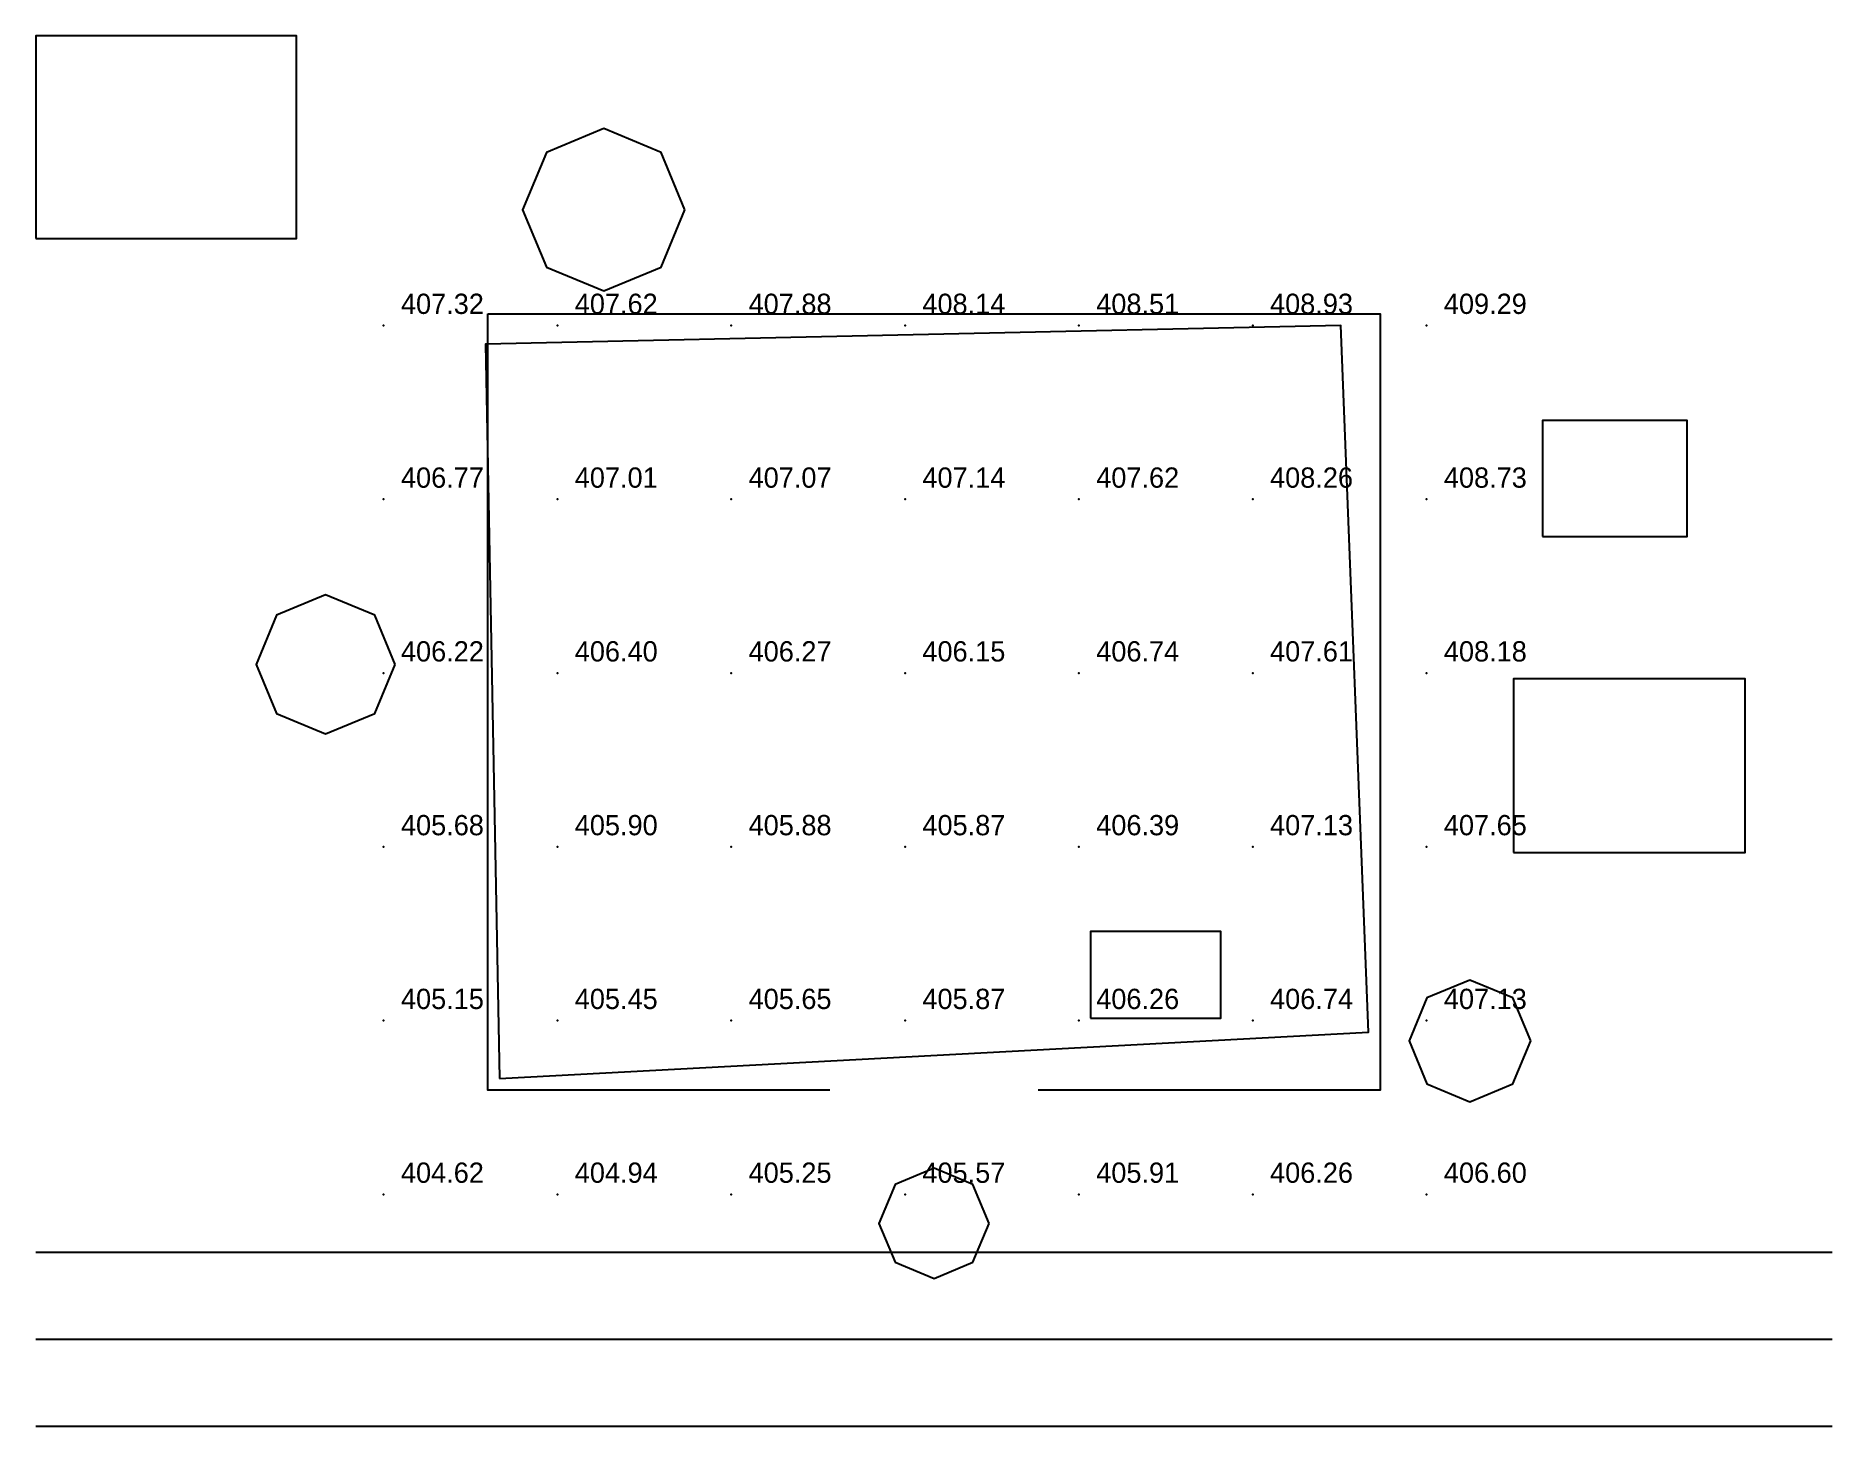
# Model space of a CAD drawing. Header units: metres. Extents: x 4512284 to 4512346, y 6178388 to 6178436.
import ezdxf

# ---------------------------------------------------------------- set-up
doc = ezdxf.new("R2010")
doc.units = ezdxf.units.M

msp = doc.modelspace()

# ---------------------------------------------------------------- linework, layer by layer
at = {"layer": 'ВЫСОТНЫЕ ОТМЕТКИ'}
for p in [(4512296, 6178426, 407.32), (4512302, 6178426, 407.62), (4512308, 6178426, 407.88), (4512314, 6178426, 408.14), (4512320, 6178426, 408.51), (4512326, 6178426, 408.93), (4512332, 6178426, 409.29), (4512296, 6178420, 406.77), (4512302, 6178420, 407.01), (4512308, 6178420, 407.07), (4512314, 6178420, 407.14), (4512320, 6178420, 407.62), (4512326, 6178420, 408.26), (4512332, 6178420, 408.73), (4512296, 6178414, 406.22), (4512302, 6178414, 406.4), (4512308, 6178414, 406.27), (4512314, 6178414, 406.15), (4512320, 6178414, 406.74), (4512326, 6178414, 407.61), (4512332, 6178414, 408.18), (4512296, 6178408, 405.68), (4512302, 6178408, 405.9), (4512308, 6178408, 405.88), (4512314, 6178408, 405.87), (4512320, 6178408, 406.39), (4512326, 6178408, 407.13), (4512332, 6178408, 407.65), (4512296, 6178402, 405.15), (4512302, 6178402, 405.45), (4512308, 6178402, 405.65), (4512314, 6178402, 405.87), (4512320, 6178402, 406.26), (4512326, 6178402, 406.74), (4512332, 6178402, 407.13), (4512296, 6178396, 404.62), (4512302, 6178396, 404.94), (4512308, 6178396, 405.25), (4512314, 6178396, 405.57), (4512320, 6178396, 405.91), (4512326, 6178396, 406.26), (4512332, 6178396, 406.6)]:
    msp.add_point(p, dxfattribs=at)
at = {"layer": 'ГРАНИЦА УЧАСТКА'}
msp.add_lwpolyline([(4512300, 6178400), (4512330, 6178401.6), (4512329.04, 6178426), (4512299.52, 6178425.36)], close=True, dxfattribs=at)
at = {"layer": 'ДОРОГИ ПРОЕЗДЫ'}
for points in [[(4512284, 6178394), (4512346, 6178394)], [(4512284, 6178391), (4512346, 6178391)], [(4512284, 6178388), (4512346, 6178388)]]:
    msp.add_lwpolyline(points, dxfattribs=at)
at = {"layer": 'ЗЕЛЕНЫЕ НАСАЖДЕНИЯ'}
for points in [[(4512306.4, 6178430), (4512305.5799, 6178431.9799), (4512303.6, 6178432.8), (4512301.6201, 6178431.9799), (4512300.8, 6178430), (4512301.6201, 6178428.0201), (4512303.6, 6178427.2), (4512305.5799, 6178428.0201)], [(4512296.4, 6178414.3), (4512295.6971, 6178415.9971), (4512294, 6178416.7), (4512292.3029, 6178415.9971), (4512291.6, 6178414.3), (4512292.3029, 6178412.6029), (4512294, 6178411.9), (4512295.6971, 6178412.6029)], [(4512335.6, 6178401.3), (4512334.9849, 6178402.7849), (4512333.5, 6178403.4), (4512332.0151, 6178402.7849), (4512331.4, 6178401.3), (4512332.0151, 6178399.8151), (4512333.5, 6178399.2), (4512334.9849, 6178399.8151)], [(4512316.9, 6178395), (4512316.3435, 6178396.3435), (4512315, 6178396.9), (4512313.6565, 6178396.3435), (4512313.1, 6178395), (4512313.6565, 6178393.6565), (4512315, 6178393.1), (4512316.3435, 6178393.6565)]]:
    msp.add_lwpolyline(points, close=True, dxfattribs=at)
at = {"layer": 'ОГРАЖДЕНИЯ'}
for points in [[(4512299.6, 6178426.4), (4512330.4, 6178426.4), (4512330.4, 6178399.6), (4512318.6, 6178399.6)], [(4512311.4, 6178399.6), (4512299.6, 6178399.6), (4512299.6, 6178426.4)]]:
    msp.add_lwpolyline(points, dxfattribs=at)
at = {"layer": 'СУЩЕСТВУЮЩИЕ СТРОЕНИЯ'}
for points in [[(4512284, 6178429), (4512293, 6178429), (4512293, 6178436), (4512284, 6178436)], [(4512336, 6178418.72), (4512341, 6178418.72), (4512341, 6178422.72), (4512336, 6178422.72)], [(4512335, 6178407.8), (4512343, 6178407.8), (4512343, 6178413.8), (4512335, 6178413.8)], [(4512320.4, 6178402.08), (4512324.9, 6178402.08), (4512324.9, 6178405.08), (4512320.4, 6178405.08)]]:
    msp.add_lwpolyline(points, close=True, dxfattribs=at)

# ---------------------------------------------------------------- texts
at = {"layer": 'ВЫСОТНЫЕ ОТМЕТКИ'}
for s, p in [('407.32', (4512296.6, 6178426.4)), ('407.62', (4512302.6, 6178426.4)), ('407.88', (4512308.6, 6178426.4)), ('408.14', (4512314.6, 6178426.4)), ('408.51', (4512320.6, 6178426.4)), ('408.93', (4512326.6, 6178426.4)), ('409.29', (4512332.6, 6178426.4)), ('406.77', (4512296.6, 6178420.4)), ('407.01', (4512302.6, 6178420.4)), ('407.07', (4512308.6, 6178420.4)), ('407.14', (4512314.6, 6178420.4)), ('407.62', (4512320.6, 6178420.4)), ('408.26', (4512326.6, 6178420.4)), ('408.73', (4512332.6, 6178420.4)), ('406.22', (4512296.6, 6178414.4)), ('406.40', (4512302.6, 6178414.4)), ('406.27', (4512308.6, 6178414.4)), ('406.15', (4512314.6, 6178414.4)), ('406.74', (4512320.6, 6178414.4)), ('407.61', (4512326.6, 6178414.4)), ('408.18', (4512332.6, 6178414.4)), ('405.68', (4512296.6, 6178408.4)), ('405.90', (4512302.6, 6178408.4)), ('405.88', (4512308.6, 6178408.4)), ('405.87', (4512314.6, 6178408.4)), ('406.39', (4512320.6, 6178408.4)), ('407.13', (4512326.6, 6178408.4)), ('407.65', (4512332.6, 6178408.4)), ('405.15', (4512296.6, 6178402.4)), ('405.45', (4512302.6, 6178402.4)), ('405.65', (4512308.6, 6178402.4)), ('405.87', (4512314.6, 6178402.4)), ('406.26', (4512320.6, 6178402.4)), ('406.74', (4512326.6, 6178402.4)), ('407.13', (4512332.6, 6178402.4)), ('404.62', (4512296.6, 6178396.4)), ('404.94', (4512302.6, 6178396.4)), ('405.25', (4512308.6, 6178396.4)), ('405.57', (4512314.6, 6178396.4)), ('405.91', (4512320.6, 6178396.4)), ('406.26', (4512326.6, 6178396.4)), ('406.60', (4512332.6, 6178396.4))]:
    msp.add_text(s, height=0.7, dxfattribs=at).set_placement(p)

doc.saveas('drawing.dxf')
